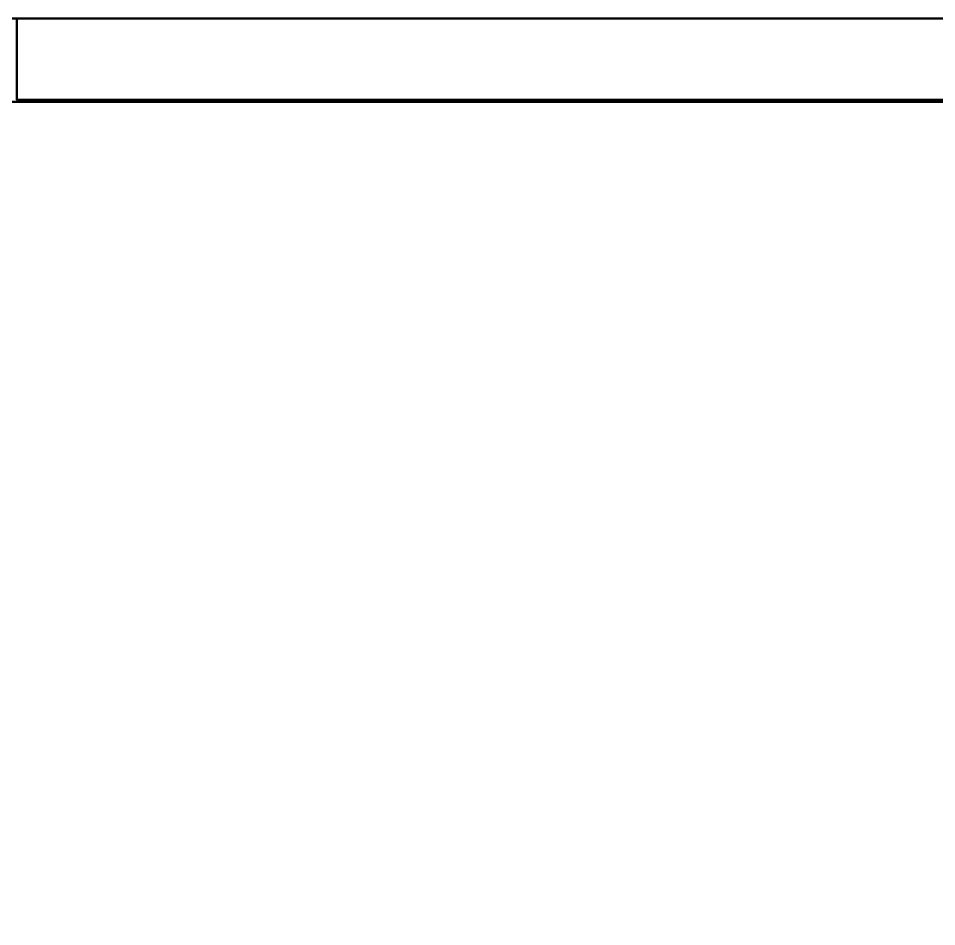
# Model space of a CAD drawing. Header units: millimetres. Extents: x -450 to 450, y -232 to 213.
# Drawn here: x 0.4 to 225.2, y -10 to 212.5 of the extents above; entities that cross this region are included whole.
import ezdxf

# ---------------------------------------------------------------- set-up
doc = ezdxf.new("R2010")
doc.units = ezdxf.units.MM
doc.layers.add('I-FURN', color=7, linetype='Continuous', lineweight=50)

msp = doc.modelspace()

# ---------------------------------------------------------------- meshes
at = {"layer": 'I-FURN', "color": 250, "true_color": 0x1d1d1d}
mesh = msp.add_polyface(dxfattribs=at)
corners = [(450, 212.5, 40), (-450, 212.5, 40), (-450, -197.5, 40), (450, -197.5, 40)]
mesh.append_faces([[corners[k] for k in face] for face in [(2, 3, 0, 1)]], dxfattribs={"color": 250})
mesh = msp.add_polyface(dxfattribs=at)
corners = [(450, 212.5, 20), (450, -197.5, 20), (-450, -197.5, 20), (-450, 212.5, 20)]
mesh.append_faces([[corners[k] for k in face] for face in [(2, 3, 0, 1)]], dxfattribs={"color": 250})
mesh = msp.add_polyface(dxfattribs=at)
corners = [(-450, 212.5, 40), (450, 212.5, 40), (450, 212.5, 20), (-450, 212.5, 20)]
mesh.append_faces([[corners[k] for k in face] for face in [(0, 1, 2, 3)]], dxfattribs={"color": 250})
at = {"layer": 'I-FURN', "color": 17, "true_color": 0x674734}
mesh = msp.add_polyface(dxfattribs=at)
corners = [(450, 212.5, 2005), (-450, 212.5, 2005), (-450, -212.5, 2005), (450, -212.5, 2005)]
mesh.append_faces([[corners[k] for k in face] for face in [(2, 3, 0, 1)]], dxfattribs={"color": 17})
mesh = msp.add_polyface(dxfattribs=at)
corners = [(450, 212.5, 1980), (450, -212.5, 1980), (-450, -212.5, 1980), (-450, 212.5, 1980)]
mesh.append_faces([[corners[k] for k in face] for face in [(2, 3, 0, 1)]], dxfattribs={"color": 17})
mesh = msp.add_polyface(dxfattribs=at)
corners = [(-450, 212.5, 2005), (450, 212.5, 2005), (450, 212.5, 1980), (-450, 212.5, 1980)]
mesh.append_faces([[corners[k] for k in face] for face in [(0, 1, 2, 3)]], dxfattribs={"color": 17})
at = {"layer": 'I-FURN', "color": 250, "true_color": 0x1d1d1d}
mesh = msp.add_polyface(dxfattribs=at)
corners = [(450, 212.5, 1980), (0, 212.5, 1980), (0, 192.5, 1980), (430, 192.5, 1980), (430, -197.5, 1980), (450, -197.5, 1980)]
mesh.append_faces([[corners[k] for k in face] for face in [(1, 2, 3, 0)]], dxfattribs={"vtx2": -1, "color": 250})
mesh.append_faces([[corners[k] for k in face] for face in [(3, 4, 5, 0)]], dxfattribs={"vtx3": -1, "color": 250})
mesh = msp.add_polyface(dxfattribs=at)
corners = [(450, 212.5, 40), (450, -197.5, 40), (430, -197.5, 40), (430, 192.5, 40), (0, 192.5, 40), (0, 212.5, 40)]
mesh.append_faces([[corners[k] for k in face] for face in [(1, 2, 3, 0)]], dxfattribs={"vtx2": -1, "color": 250})
mesh.append_faces([[corners[k] for k in face] for face in [(3, 4, 5, 0)]], dxfattribs={"vtx3": -1, "color": 250})
mesh = msp.add_polyface(dxfattribs=at)
corners = [(0, 212.5, 1980), (450, 212.5, 1980), (450, 212.5, 40), (0, 212.5, 40)]
mesh.append_faces([[corners[k] for k in face] for face in [(3, 0, 1, 2)]], dxfattribs={"color": 250})
mesh = msp.add_polyface(dxfattribs=at)
corners = [(430, 192.08, 530.02), (-430, 192.08, 530.02), (-430, -197.5, 530.02), (430, -197.5, 530.02)]
mesh.append_faces([[corners[k] for k in face] for face in [(2, 3, 0, 1)]], dxfattribs={"color": 250})
mesh = msp.add_polyface(dxfattribs=at)
corners = [(430, 192.08, 510.02), (430, -197.5, 510.02), (-430, -197.5, 510.02), (-430, 192.08, 510.02)]
mesh.append_faces([[corners[k] for k in face] for face in [(1, 2, 3, 0)]], dxfattribs={"color": 250})
mesh = msp.add_polyface(dxfattribs=at)
corners = [(-430, 192.08, 530.02), (430, 192.08, 530.02), (430, 192.08, 510.02), (-430, 192.08, 510.02)]
mesh.append_faces([[corners[k] for k in face] for face in [(0, 1, 2, 3)]], dxfattribs={"color": 250})
mesh = msp.add_polyface(dxfattribs=at)
corners = [(430, 192.08, 1020.02), (-430, 192.08, 1020.02), (-430, -197.5, 1020.02), (430, -197.5, 1020.02)]
mesh.append_faces([[corners[k] for k in face] for face in [(2, 3, 0, 1)]], dxfattribs={"color": 250})
mesh = msp.add_polyface(dxfattribs=at)
corners = [(430, 192.08, 1000.02), (430, -197.5, 1000.02), (-430, -197.5, 1000.02), (-430, 192.08, 1000.02)]
mesh.append_faces([[corners[k] for k in face] for face in [(1, 2, 3, 0)]], dxfattribs={"color": 250})
mesh = msp.add_polyface(dxfattribs=at)
corners = [(-430, 192.08, 1020.02), (430, 192.08, 1020.02), (430, 192.08, 1000.02), (-430, 192.08, 1000.02)]
mesh.append_faces([[corners[k] for k in face] for face in [(0, 1, 2, 3)]], dxfattribs={"color": 250})
mesh = msp.add_polyface(dxfattribs=at)
corners = [(430, 192.08, 1510.33), (-430, 192.08, 1510.33), (-430, -197.5, 1510.33), (430, -197.5, 1510.33)]
mesh.append_faces([[corners[k] for k in face] for face in [(2, 3, 0, 1)]], dxfattribs={"color": 250})
mesh = msp.add_polyface(dxfattribs=at)
corners = [(430, 192.08, 1490.33), (430, -197.5, 1490.33), (-430, -197.5, 1490.33), (-430, 192.08, 1490.33)]
mesh.append_faces([[corners[k] for k in face] for face in [(1, 2, 3, 0)]], dxfattribs={"color": 250})
mesh = msp.add_polyface(dxfattribs=at)
corners = [(-430, 192.08, 1510.33), (430, 192.08, 1510.33), (430, 192.08, 1490.33), (-430, 192.08, 1490.33)]
mesh.append_faces([[corners[k] for k in face] for face in [(0, 1, 2, 3)]], dxfattribs={"color": 250})
mesh = msp.add_polyface(dxfattribs=at)
corners = [(430, 192.5, 1980), (0, 192.5, 1980), (0, 192.5, 40), (430, 192.5, 40)]
mesh.append_faces([[corners[k] for k in face] for face in [(0, 1, 2, 3)]], dxfattribs={"color": 250})

doc.saveas('drawing.dxf')
